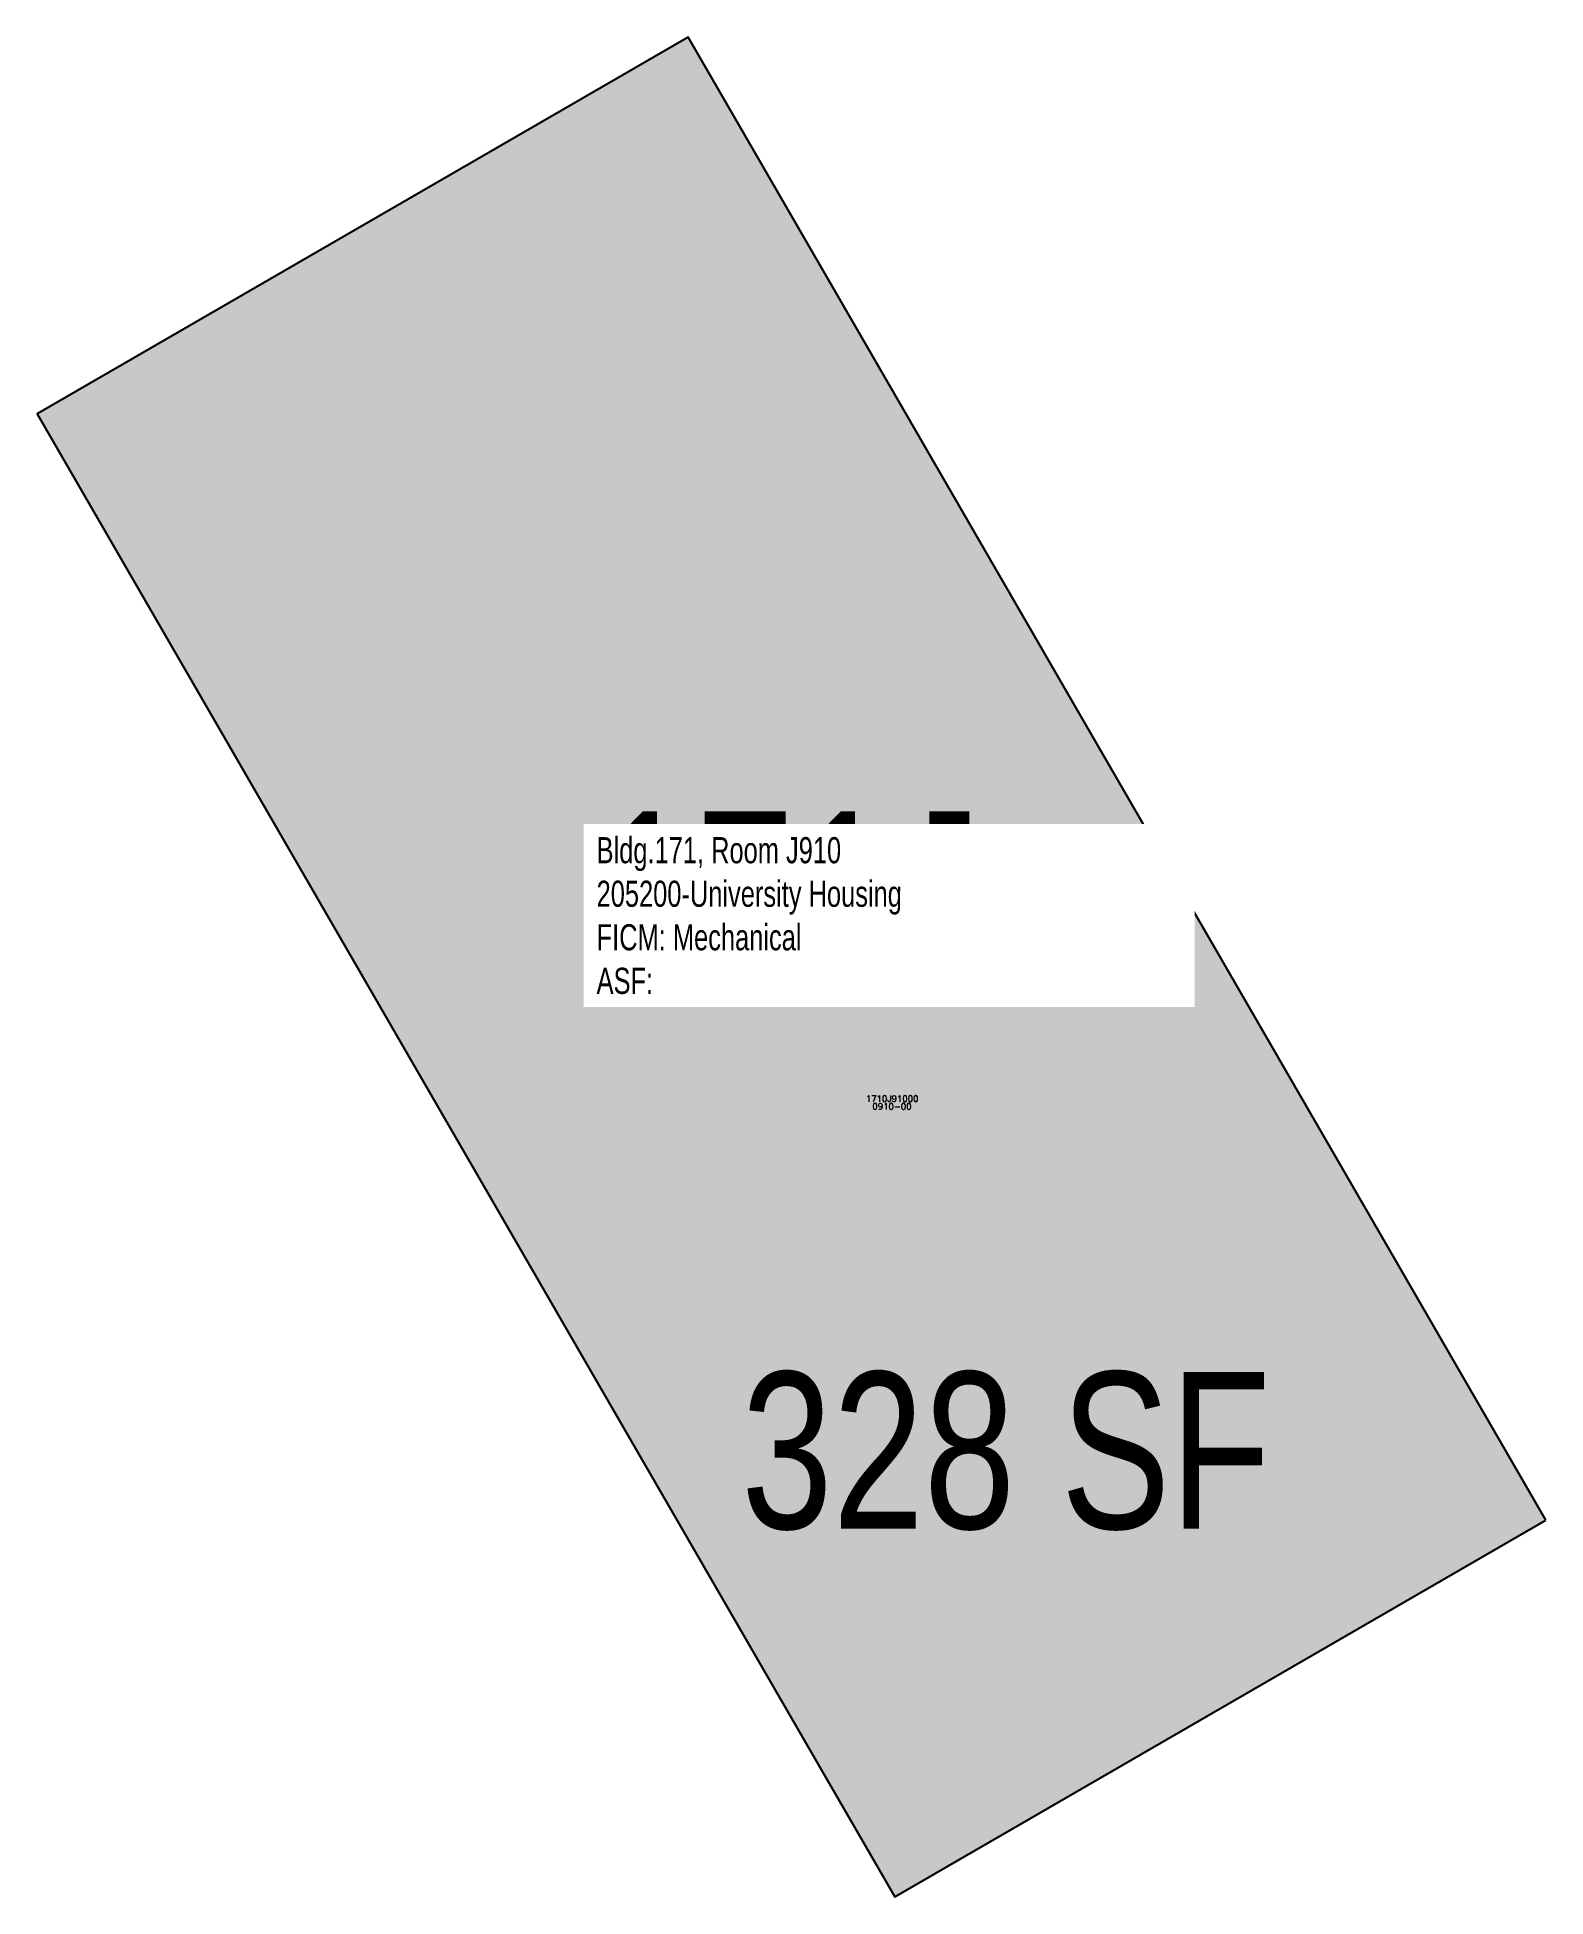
# Model space of a CAD drawing. Header units: inches. Extents: x -164 to 125, y 0 to 356.
import ezdxf
from ezdxf.enums import TextEntityAlignment as Align

# ---------------------------------------------------------------- set-up
doc = ezdxf.new("R2010")
doc.units = ezdxf.units.IN
doc.header["$MEASUREMENT"] = 0
for name, color, linetype in [('A-IDEN-RNUM', 7, 'Continuous'), ('A-IDEN-SNUM', 4, 'Continuous'), ('A-IDEN-VNUM', 4, 'Continuous'), ('A-WALL', 5, 'Continuous'), ('AREA-TEXT', 3, 'Continuous'), ('Rooms-Category-Color', 7, 'Continuous'), ('Rooms-College-Color', 7, 'Continuous'), ('Rooms-Department-Color', 7, 'Continuous'), ('Rooms-Division-Color', 7, 'Continuous'), ('Rooms-Information', 7, 'Continuous')]:
    doc.layers.add(name, color=color, linetype=linetype)
doc.styles.add('AREA', font='arial.ttf', dxfattribs={"width": 0.75, "height": 60})
doc.styles.add('ID', font='ARIALN.TTF', dxfattribs={"width": 0.85, "height": 0.25})
doc.styles.add('ROOMSNUMBER', font='TXT.SHX', dxfattribs={"height": 1})

msp = doc.modelspace()

# ---------------------------------------------------------------- hatches: boundary and pattern name
at = {"layer": 'Rooms-Category-Color', "true_color": 0xadadad}
msp.add_hatch(color=253, dxfattribs=at).paths.add_polyline_path([(124.66, 72.08), (-39.51, 356.03), (-164.18, 283.95), (0, 0)])
at = {"layer": 'Rooms-College-Color', "true_color": 0xadadad}
msp.add_hatch(color=253, dxfattribs=at).paths.add_polyline_path([(124.66, 72.08), (-39.51, 356.03), (-164.18, 283.95), (0, 0)])
at = {"layer": 'Rooms-Department-Color', "true_color": 0xacacac}
msp.add_hatch(color=253, dxfattribs=at).paths.add_polyline_path([(124.66, 72.08), (-39.51, 356.03), (-164.18, 283.95), (0, 0)])
at = {"layer": 'Rooms-Division-Color', "true_color": 0xadadad}
msp.add_hatch(color=253, dxfattribs=at).paths.add_polyline_path([(124.66, 72.08), (-39.51, 356.03), (-164.18, 283.95), (0, 0)])

# ---------------------------------------------------------------- linework, layer by layer
at = {"layer": 'A-WALL'}
msp.add_lwpolyline([(124.66, 72.08), (-39.51, 356.03), (-164.18, 283.95), (0, 0)], close=True, dxfattribs=at)

# ---------------------------------------------------------------- texts
at = {"layer": 'A-IDEN-RNUM', "style": 'ROOMSNUMBER'}
msp.add_text('0910-00', height=1.2, dxfattribs=at).set_placement((-0.52, 151.32), align=Align.MIDDLE)
at = {"layer": 'A-IDEN-SNUM', "style": 'ROOMSNUMBER'}
msp.add_text('1710J91000', height=1.2, dxfattribs=at).set_placement((-0.49, 152.81), align=Align.MIDDLE)
at = {"layer": 'A-IDEN-VNUM', "style": 'ID', "width": 0.85}
msp.add_text('171J', height=35, dxfattribs=at).set_placement((-20.12, 190.07), align=Align.MIDDLE)
at = {"layer": 'AREA-TEXT', "style": 'AREA', "width": 0.75}
msp.add_text('328 SF', height=30, dxfattribs=at).set_placement((21.3, 85.48), align=Align.MIDDLE_CENTER)

# ---------------------------------------------------------------- next in the draw order: texts
at = {"layer": 'Rooms-Information', "insert": (-57.07, 172.8), "char_height": 5, "width": 112, "attachment_point": 7, "style": 'ID', "bg_fill": 3, "box_fill_scale": 1.5, "bg_fill_color": 256, "bg_fill_true_color": 13158600, "bg_fill_transparency": 0}
msp.add_mtext('Bldg.171, Room J910^M^J205200-University Housing^M^JFICM: Mechanical^M^JASF: ', dxfattribs=at)

doc.saveas('drawing.dxf')
